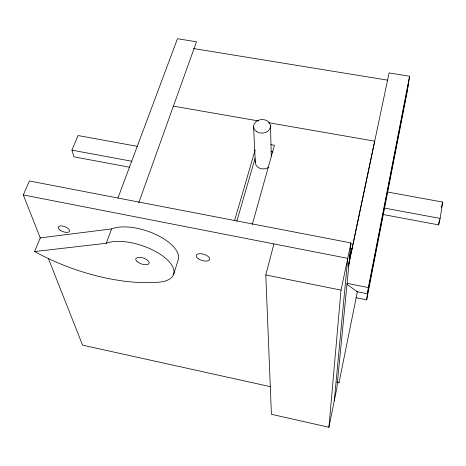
<?xml version="1.0" encoding="UTF-8"?>
<svg xmlns="http://www.w3.org/2000/svg" width="466" height="466" viewBox="0 0 466 466"><rect width="100%" height="100%" fill="white"/><g stroke="black" fill="none" stroke-linecap="round" stroke-linejoin="round"><path stroke-width="0.7" d="M273.921 243.922L265.789 274.975L271.416 414.28L328.92 427.275L341.025 290.12L351.026 242.937L29.405 180.983L23.3 194.934L40.385 238.243M334.273 400.807L347.758 258.35L23.3 194.934M351.026 242.937L336.889 387.869L328.92 427.275M355.977 297.687L366.666 299.848L368.332 287.592L409.585 76.238L389.081 72.923L348.318 266.529M409.585 76.238L407.383 90.759L366.666 299.848M382.877 214.476L438.646 224.886L439.426 219.94M438.646 224.886L440.137 218.42L442.7 202.087L387.648 192.039M408.466 83.565L367.499 293.784L356.799 291.634M336.877 382.341L339.009 382.807L357.41 291.518M348.789 264.1L374.681 141.163L268.684 122.715M441.5 207.329L442.7 202.087M252.287 224.49L274.404 145.281L270.863 144.652M236.885 221.082L255.083 158.312M234.637 220.348L255.164 149.93M173.515 274.625L178.117 260.238A38.754 17.487 18.6 0 0 156.028 234.579A38.754 17.487 18.6 0 0 111.584 228.905L40.245 237.881L34.571 251.564L35.969 252.281A123.939 56.846 20.3 0 0 158.65 282.198A39.109 17.166 18.6 0 0 163.036 256.218A39.109 17.166 18.6 0 0 106.26 243.269L34.571 251.564M138.734 202.786L196.477 41.794L177.464 38.725L117.939 198.033M349.238 256.457L351.97 249.001L349.937 248.605M106.26 243.269L111.584 228.905M129.746 167.247L73.972 156.844L71.95 150.157L78.055 135.542L137.4 146.371M193.506 48.54L387.689 80.175M173.428 106.143L258.653 120.974M271.043 151.636L273.146 152.009M71.95 150.157L132.006 161.294M384.374 208.081L440.137 218.42M347.007 283.328L368.332 287.592M265.789 274.975L341.025 290.12M270.461 386.698L82.564 345.155L48.394 258.543M337.18 381.637L339.009 382.807M347.141 284.51L357.364 291.745M253.574 126.624L255.321 162.576M270.496 125.971L271.282 156.209M268.765 167.172A8.056 6.629 -2 0 1 259.265 168.057A8.056 6.629 -2 0 1 255.543 160.857M60.027 230.07A6.029 2.662 20.6 0 0 69.492 231.427A6.029 2.662 20.6 0 0 62.223 225.981A6.029 2.662 20.6 0 0 60.027 230.07M198.504 258.863A7.048 3.239 17 0 0 209.659 259.626A7.048 3.239 17 0 0 200.794 253.702A7.048 3.239 17 0 0 198.504 258.863M137.225 261.688A7.042 3.111 18.4 0 0 148.776 263.832A7.042 3.111 18.4 0 0 141.39 257.535A7.042 3.111 18.4 0 0 137.225 261.688M256.265 131.383A8.47 6.792 -2.2 0 0 270.286 127.742A8.47 6.792 -2.2 0 0 259.55 119.867A8.47 6.792 -2.2 0 0 256.265 131.383"/></g></svg>
